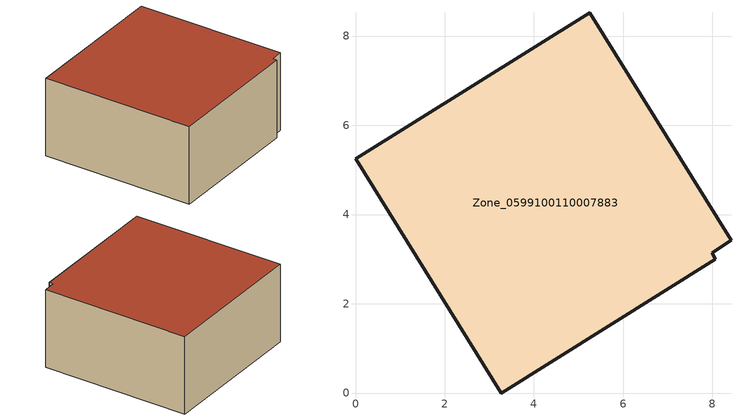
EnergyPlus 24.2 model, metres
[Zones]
Zone_0599100110007883
 floor ground (C_G): 8.07,2.99 3.27,0 0,5.25 5.25,8.52 8.42,3.42 8,3.15 z0
 wall outside (C_F): 8.42,3.42 5.25,8.52 0,5.25 3.27,0 8.07,2.99 8,3.15 8.42,3.42 z0:3.21
 roof outside (C_R): 3.27,0 8.07,2.99 8,3.15 8.42,3.42 5.25,8.52 0,5.25 z3.21
[BUILDING]
Pand.0599100110007883: North Axis=0; Terrain=City; Loads Convergence Tolerance Value=0.04; Temperature Convergence Tolerance Value=0.4; Solar Distribution=FullExterior; Maximum Number of Warmup Days=25; Minimum Number of Warmup Days=1
[Site:Location]
Rotterdam.The.Hague.AP_ZH_NLD Design_Conditions: Latitude=51.96; Longitude=4.45; Time Zone=1; Elevation=-4.5
[SITE:GROUNDTEMPERATURE:BUILDINGSURFACE]
18, 18, 18, 18, 18, 18, 18, 18, 18, 18, 18, 18
[MATERIAL] Thermal Absorptance=0.9; Solar Absorptance=0.7; Visible Absorptance=0.7
Name | Roughness | Thickness | Conductivity | Density | Specific Heat
G.D.2015-2018 | MediumSmooth | 0.15 | 0.0428571 | 540 | 1210
F.D.2015-2018 | Rough | 0.3 | 0.0666667 | 1920 | 840
R.D.2015-2018 | MediumRough | 0.2 | 0.0333333 | 1500 | 1000
[CONSTRUCTION]
C_G: G.D.2015-2018
C_F: F.D.2015-2018
C_R: R.D.2015-2018
[ZONE]
Zone_0599100110007883: Type=1; Multiplier=1; Ceiling Height=Autocalculate; Volume=Autocalculate; Floor Area=autocalculate; Part of Total Floor Area=Yes
[ZONEINFILTRATION:DESIGNFLOWRATE]
Infil_Zone_0599100110007883: Zone or ZoneList or Space or SpaceList=Zone_0599100110007883; Schedule=AlwaysOn; Design Flow Rate Calculation Method=Flow/Area; Flow Rate per Floor Area=0.0021; Constant Term Coefficient=1; Temperature Term Coefficient=0; Velocity Term Coefficient=0; Velocity Squared Term Coefficient=0
[HVACTEMPLATE:ZONE:IDEALLOADSAIRSYSTEM]
Zone_0599100110007883: Maximum Heating Supply Air Temperature=50; Minimum Cooling Supply Air Temperature=13; Maximum Heating Supply Air Humidity Ratio=0.0156; Minimum Cooling Supply Air Humidity Ratio=0.0077; Heating Limit=NoLimit; Cooling Limit=NoLimit; Dehumidification Control Type=ConstantSensibleHeatRatio; Cooling Sensible Heat Ratio=0.7; Dehumidification Setpoint=60; Humidification Control Type=None; Humidification Setpoint=30; Outdoor Air Method=None; Outdoor Air Flow Rate per Person=0.00944; Outdoor Air Flow Rate per Zone Floor Area=0; Outdoor Air Flow Rate per Zone=0; Demand Controlled Ventilation Type=None; Outdoor Air Economizer Type=NoEconomizer; Heat Recovery Type=None; Sensible Heat Recovery Effectiveness=0.7; Latent Heat Recovery Effectiveness=0.65
[ZONECONTROL:THERMOSTAT]
ThermostatControl_Zone_0599100110007883: Zone or ZoneList=Zone_0599100110007883; Control Type Schedule=DualSetpointControlType; Control 1=Thermostat_Zone_0599100110007883; Temperature Difference Between Cutout And Setpoint=0
[THERMOSTATSETPOINT:DUALSETPOINT]
Thermostat_Zone_0599100110007883: Heating Setpoint Temperature Schedule=HeatingSetpoint_Zone_0599100110007883; Cooling Setpoint Temperature Schedule=CoolingSetpoint_Zone_0599100110007883
[SCHEDULE:COMPACT]
HeatingSetpoint_Zone_0599100110007883: Through: 12/31, For: AllDays, Until: 24:00, 21
CoolingSetpoint_Zone_0599100110007883: Through: 12/31, For: AllDays, Until: 24:00, 24
DualSetpointControlType: Through: 12/31, For: AllDays, Until: 24:00, 4
AlwaysOn: Through: 12/31, For: AllDays, Until: 24:00, 1
